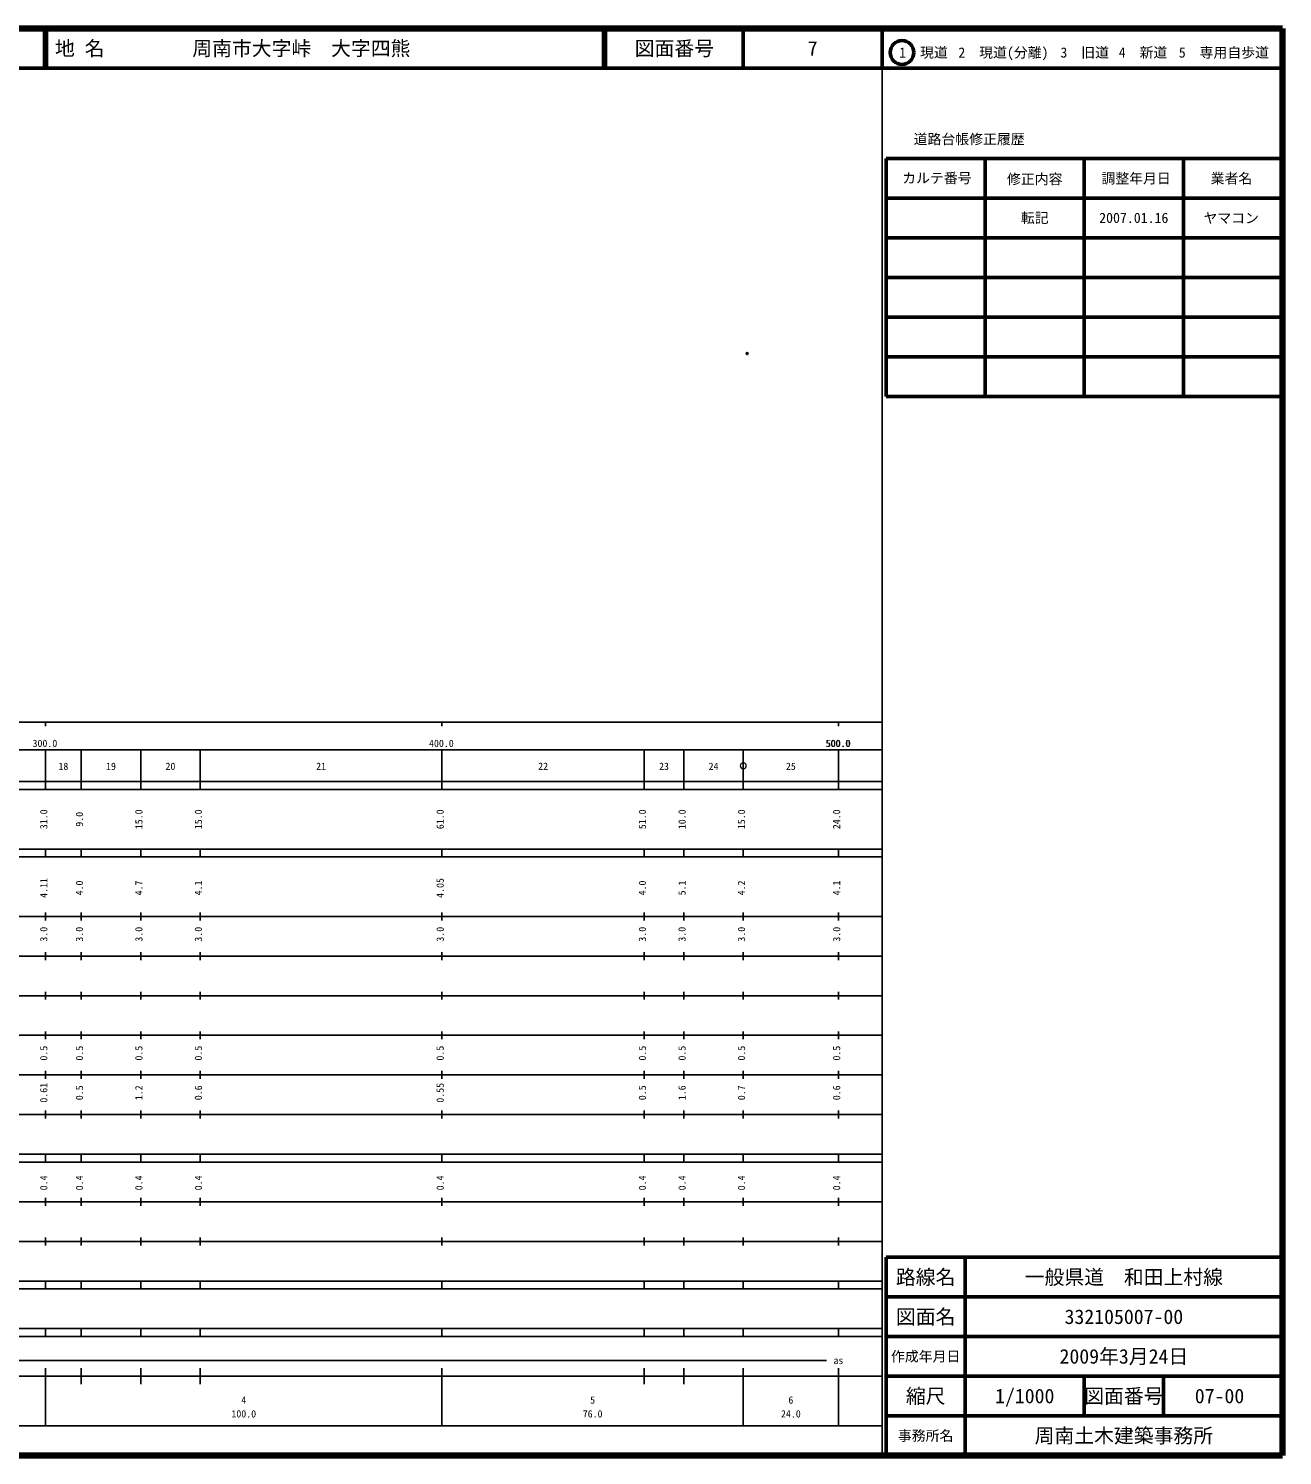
# Model space of a CAD drawing. Units: millimetres on the paper. Extents: x 40 to 680, y 20 to 380.
# Drawn here: x 363.7 to 680, y 20 to 380 of the extents above; entities that cross this region are included whole.
import ezdxf
from ezdxf.enums import TextEntityAlignment as Align

# ---------------------------------------------------------------- set-up
doc = ezdxf.new("R2010")
doc.units = ezdxf.units.MM
doc.header["$PDMODE"] = 32
doc.header["$PDSIZE"] = 0.5
doc.layers.add('M-OTRS', color=6, linetype='Continuous')
doc.layers.add('M-TTL-TXT', color=7, linetype='Continuous')
for name, color, linetype, lineweight in [('M-TTL', 2, 'Continuous', 140), ('M-TTL-BAND', 7, 'Continuous', 25), ('M-TTL-FRAM', 2, 'Continuous', 50), ('M-TTL-LINE', 7, 'Continuous', 50)]:
    doc.layers.add(name, color=color, linetype=linetype, lineweight=lineweight)
doc.styles.add('ＭＳ ゴシック', font='')
doc.styles.get('ＭＳ ゴシック').set_extended_font_data('MS Gothic')

msp = doc.modelspace()

# ---------------------------------------------------------------- linework, layer by layer
at = {"layer": 'M-OTRS'}
msp.add_point((544.957, 297.988), dxfattribs=at)
at = {"layer": 'M-TTL'}
for p, q in [((680, 380), (40, 380)), ((680, 20), (680, 380)), ((40, 20), (680, 20))]:
    msp.add_line(p, q, dxfattribs=at)
at = {"layer": 'M-TTL-BAND'}
for p, q in [((579, 20), (579, 370)), ((40, 205), (579, 205)), ((368, 205), (368, 204)), ((468, 205), (468, 204)), ((568, 205), (568, 204)), ((68, 198), (579, 198)), ((368, 188), (368, 198)), ((377, 188), (377, 198)), ((392, 188), (392, 198)), ((407, 188), (407, 198)), ((468, 188), (468, 198)), ((519, 188), (519, 198)), ((529, 188), (529, 198)), ((544, 188), (544, 198)), ((568, 188), (568, 198)), ((40, 190), (579, 190)), ((40, 188), (579, 188)), ((40, 173), (579, 173)), ((368, 171), (368, 173)), ((377, 171), (377, 173)), ((392, 171), (392, 173)), ((407, 171), (407, 173)), ((468, 171), (468, 173)), ((519, 171), (519, 173)), ((529, 171), (529, 173)), ((544, 171), (544, 173)), ((568, 171), (568, 173)), ((40, 171), (579, 171)), ((40, 156), (579, 156)), ((368, 155), (368, 157)), ((377, 155), (377, 157)), ((392, 155), (392, 157)), ((407, 155), (407, 157)), ((468, 155), (468, 157)), ((519, 155), (519, 157)), ((529, 155), (529, 157)), ((544, 155), (544, 157)), ((568, 155), (568, 157)), ((46, 146), (579, 146)), ((368, 145), (368, 147)), ((377, 145), (377, 147)), ((392, 145), (392, 147)), ((407, 145), (407, 147)), ((468, 145), (468, 147)), ((519, 145), (519, 147)), ((529, 145), (529, 147)), ((544, 145), (544, 147)), ((568, 145), (568, 147)), ((368, 135), (368, 137)), ((377, 135), (377, 137)), ((392, 135), (392, 137)), ((407, 135), (407, 137)), ((468, 135), (468, 137)), ((519, 135), (519, 137)), ((529, 135), (529, 137)), ((544, 135), (544, 137)), ((568, 135), (568, 137)), ((52, 136), (579, 136)), ((46, 126), (579, 126)), ((368, 125), (368, 127)), ((377, 125), (377, 127)), ((392, 125), (392, 127)), ((407, 125), (407, 127)), ((468, 125), (468, 127)), ((519, 125), (519, 127)), ((529, 125), (529, 127)), ((544, 125), (544, 127)), ((568, 125), (568, 127)), ((52, 116), (579, 116)), ((368, 115), (368, 117)), ((377, 115), (377, 117)), ((392, 115), (392, 117)), ((407, 115), (407, 117)), ((468, 115), (468, 117)), ((519, 115), (519, 117)), ((529, 115), (529, 117)), ((544, 115), (544, 117)), ((568, 115), (568, 117)), ((46, 106), (579, 106)), ((368, 105), (368, 107)), ((377, 105), (377, 107)), ((392, 105), (392, 107)), ((407, 105), (407, 107)), ((468, 105), (468, 107)), ((519, 105), (519, 107)), ((529, 105), (529, 107)), ((544, 105), (544, 107)), ((568, 105), (568, 107)), ((40, 96), (579, 96)), ((40, 94), (579, 94)), ((368, 94), (368, 96)), ((377, 94), (377, 96)), ((392, 94), (392, 96)), ((407, 94), (407, 96)), ((468, 94), (468, 96)), ((519, 94), (519, 96)), ((529, 94), (529, 96)), ((544, 94), (544, 96)), ((568, 94), (568, 96)), ((49, 84), (579, 84)), ((368, 83), (368, 85)), ((377, 83), (377, 85)), ((392, 83), (392, 85)), ((407, 83), (407, 85)), ((468, 83), (468, 85)), ((519, 83), (519, 85)), ((529, 83), (529, 85)), ((544, 83), (544, 85)), ((568, 83), (568, 85)), ((40, 74), (579, 74)), ((368, 73), (368, 75)), ((377, 73), (377, 75)), ((392, 73), (392, 75)), ((407, 73), (407, 75)), ((468, 73), (468, 75)), ((519, 73), (519, 75)), ((529, 73), (529, 75)), ((544, 73), (544, 75)), ((568, 73), (568, 75)), ((40, 64), (579, 64)), ((40, 62), (579, 62)), ((368, 62), (368, 64)), ((377, 62), (377, 64)), ((392, 62), (392, 64)), ((407, 62), (407, 64)), ((468, 62), (468, 64)), ((519, 62), (519, 64)), ((529, 62), (529, 64)), ((544, 62), (544, 64)), ((568, 62), (568, 64)), ((40, 52), (579, 52)), ((368, 50), (368, 52)), ((377, 50), (377, 52)), ((392, 50), (392, 52)), ((407, 50), (407, 52)), ((468, 50), (468, 52)), ((519, 50), (519, 52)), ((529, 50), (529, 52)), ((544, 50), (544, 52)), ((568, 50), (568, 52)), ((40, 50), (579, 50)), ((71, 44), (565, 44)), ((40, 40), (579, 40)), ((368, 27.5), (368, 42)), ((377, 38), (377, 42)), ((392, 38), (392, 42)), ((407, 38), (407, 42)), ((468, 27.5), (468, 42)), ((519, 38), (519, 42)), ((529, 38), (529, 42)), ((544, 27.5), (544, 42)), ((568, 27.5), (568, 42)), ((68, 27.5), (579, 27.5))]:
    msp.add_line(p, q, dxfattribs=at)
at = {"layer": 'M-TTL-BAND', "lineweight": 13}
msp.add_lwpolyline([(544.75, 194, 1), (543.25, 194, 1)], format="xyb", close=True, dxfattribs=at)
at = {"layer": 'M-TTL-FRAM'}
for p, q in [((580, 347.197), (580, 287.197)), ((580, 347.197), (680, 347.197)), ((580, 287.197), (680, 287.197)), ((680, 70), (580, 70)), ((580, 70), (580, 20))]:
    msp.add_line(p, q, dxfattribs=at)
at = {"layer": 'M-TTL-LINE'}
for p, q in [((367.75, 380), (367.75, 370)), ((368.25, 380), (368.25, 370)), ((508.747, 380), (508.747, 370)), ((509.247, 380), (509.247, 370)), ((543.997, 380), (543.997, 370)), ((579, 380), (579, 370)), ((40, 370), (680, 370)), ((605, 347.197), (605, 287.197)), ((630, 347.197), (630, 287.197)), ((655, 347.197), (655, 287.197)), ((580, 337.197), (680, 337.197)), ((580, 327.197), (680, 327.197)), ((580, 317.197), (680, 317.197)), ((580, 307.197), (680, 307.197)), ((580, 297.197), (680, 297.197)), ((600, 70), (600, 20)), ((680, 60), (580, 60)), ((680, 50), (580, 50)), ((680, 40), (580, 40)), ((630, 40), (630, 30)), ((650, 40), (650, 30)), ((680, 30), (580, 30))]:
    msp.add_line(p, q, dxfattribs=at)
msp.add_circle((584.031, 373.958), 3, dxfattribs=at)

# ---------------------------------------------------------------- texts
at = {"layer": 'M-TTL-BAND', "style": 'ＭＳ ゴシック'}
for s, p in [('300.0', (367.844, 198.195)), ('400.0', (467.844, 198.195)), ('500.0', (567.844, 198.195)), ('500.0', (568, 198.195)), ('18', (372.5, 192.405)), ('19', (384.5, 192.405)), ('20', (399.5, 192.405)), ('21', (437.5, 192.405)), ('22', (493.5, 192.405)), ('23', (524, 192.405)), ('24', (536.5, 192.405)), ('25', (556, 192.405)), ('as', (568, 42.5)), ('4', (418, 32.523)), ('5', (506, 32.523)), ('6', (556, 32.523)), ('100.0', (418, 29.033)), ('76.0', (506, 29.033)), ('24.0', (556, 29.033))]:
    msp.add_text(s, height=1.833, dxfattribs=at).set_placement(p, align=Align.BOTTOM_CENTER)
for s, p in [('31.0', (369, 180.5)), ('9.0', (378, 180.5)), ('15.0', (393, 180.5)), ('15.0', (408, 180.5)), ('61.0', (469, 180.5)), ('51.0', (520, 180.5)), ('10.0', (530, 180.5)), ('15.0', (545, 180.5)), ('24.0', (569, 180.5)), ('4.11', (369, 163.174)), ('4.0', (378, 163.174)), ('4.7', (393, 163.174)), ('4.1', (408, 163.174)), ('4.05', (469, 163.174)), ('4.0', (520, 163.174)), ('5.1', (530, 163.174)), ('4.2', (545, 163.174)), ('4.1', (569, 163.174)), ('3.0', (369, 151.5)), ('3.0', (378, 151.5)), ('3.0', (393, 151.5)), ('3.0', (408, 151.5)), ('3.0', (469, 151.5)), ('3.0', (520, 151.5)), ('3.0', (530, 151.5)), ('3.0', (545, 151.5)), ('3.0', (569, 151.5)), ('0.5', (369, 121.5)), ('0.5', (378, 121.5)), ('0.5', (393, 121.5)), ('0.5', (408, 121.5)), ('0.5', (469, 121.5)), ('0.5', (520, 121.5)), ('0.5', (530, 121.5)), ('0.5', (545, 121.5)), ('0.5', (569, 121.5)), ('0.61', (369, 111.5)), ('0.5', (378, 111.5)), ('1.2', (393, 111.5)), ('0.6', (408, 111.5)), ('0.55', (469, 111.5)), ('0.5', (520, 111.5)), ('1.6', (530, 111.5)), ('0.7', (545, 111.5)), ('0.6', (569, 111.5)), ('0.4', (369, 88.764)), ('0.4', (378, 88.764)), ('0.4', (393, 88.764)), ('0.4', (408, 88.764)), ('0.4', (469, 88.764)), ('0.4', (520, 88.764)), ('0.4', (530, 88.764)), ('0.4', (545, 88.764)), ('0.4', (569, 88.764))]:
    msp.add_text(s, height=1.833, rotation=90, dxfattribs=at).set_placement(p, align=Align.BOTTOM_CENTER)
at = {"layer": 'M-TTL-TXT', "style": 'ＭＳ ゴシック'}
for s, p in [('地 名', (370.38, 375)), ('周南市大字峠\u3000大字四熊', (405.024, 375))]:
    msp.add_text(s, height=3.666, dxfattribs=at).set_placement(p, align=Align.MIDDLE_LEFT)
for s, height, p in [('図面番号', 3.666, (526.622, 375)), ('7', 3.666, (561.497, 375)), ('1\u3000現道', 2.566, (589.448, 373.958)), ('2\u3000現道(分離)', 2.566, (609.619, 373.958)), ('3\u3000旧道', 2.566, (630.121, 373.958)), ('4\u3000新道', 2.566, (644.824, 373.958)), ('5\u3000専用自歩道', 2.566, (665.228, 373.958)), ('道路台帳修正履歴', 2.566, (600.968, 352.113)), ('カルテ番号', 2.566, (592.839, 342.277)), ('修正内容', 2.566, (617.509, 342.023)), ('調整年月日', 2.566, (643.089, 342.197)), ('業者名', 2.566, (667.134, 342.197)), ('転記', 2.566, (617.5, 332.245)), ('2007.01.16', 2.566, (642.5, 332.245)), ('ヤマコン', 2.566, (667.077, 332.189)), ('路線名', 3.666, (590, 65)), ('路線名', 3.666, (590, 65)), ('一般県道\u3000和田上村線', 3.666, (640, 65)), ('図面名', 3.666, (590, 55)), ('図面名', 3.666, (590, 55)), ('332105007-00', 3.666, (640, 55)), ('2009年3月24日', 3.666, (640, 45)), ('作成年月日', 2.566, (590, 45)), ('作成年月日', 2.566, (590, 45)), ('縮尺', 3.666, (590, 35)), ('縮尺', 3.666, (590, 35)), ('1/1000', 3.666, (615, 35)), ('図面番号', 3.666, (640, 35)), ('図面番号', 3.666, (640, 35)), ('07-00', 3.666, (664.125, 35)), ('事務所名', 2.566, (590, 25)), ('事務所名', 2.566, (590, 25)), ('周南土木建築事務所', 3.666, (640, 25))]:
    msp.add_text(s, height=height, dxfattribs=at).set_placement(p, align=Align.MIDDLE_CENTER)

doc.saveas('drawing.dxf')
